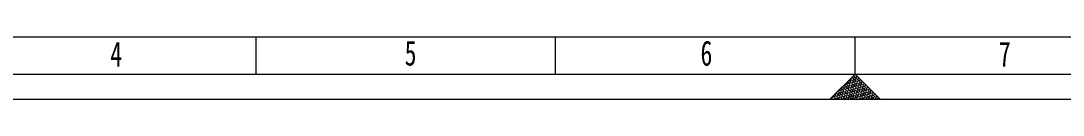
# Model space of a CAD drawing. Header units: millimetres. Extents: x 0 to 297, y 0 to 210.
# Drawn here: x 83.5 to 167.1, y 0 to 5 of the extents above; entities that cross this region are included whole.
import ezdxf

# ---------------------------------------------------------------- set-up
doc = ezdxf.new("R2010")
doc.units = ezdxf.units.MM
doc.layers.add('1', color=7, linetype='Continuous', true_color=0xffffff)
doc.styles.add('宋体', font='')
doc.styles.get('宋体').set_extended_font_data('宋体')

msp = doc.modelspace()

# ---------------------------------------------------------------- linework, layer by layer
at = {"layer": '1', "color": 7, "linetype": 'Continuous', "lineweight": 18}
for p, q in [((9.00002, 5.00001), (291.75714, 5.00001)), ((150.40002, 2.00001), (150.40002, 5.00001))]:
    msp.add_line(p, q, dxfattribs=at)
at = {"layer": '1', "color": 80, "linetype": 'Continuous', "lineweight": 18}
for p, q in [((102.40002, 2.00001), (102.40002, 5.00001)), ((126.40002, 2.00001), (126.40002, 5.00001))]:
    msp.add_line(p, q, dxfattribs=at)
at = {"layer": '1', "color": 6, "linetype": 'Continuous', "lineweight": 18}
for p, q in [((6.00002, 2.00001), (294.75714, 2.00001)), ((150.40002, 2.00001), (148.37858, 0.00001)), ((150.40002, 2.00001), (152.40002, 0.00001))]:
    msp.add_line(p, q, dxfattribs=at)
at = {"layer": '1', "color": 6, "linetype": 'Continuous', "lineweight": 13}
for p, q in [((150.02416, 1.59849), (150.20376, 1.77809)), ((150.22172, 1.65237), (150.40133, 1.83197)), ((150.23968, 1.81401), (150.23968, 1.81401)), ((150.27561, 1.84993), (150.41285, 1.98718)), ((150.36541, 1.50868), (150.54501, 1.68829)), ((150.41929, 1.70625), (150.55654, 1.8435)), ((150.43725, 1.86789), (150.43725, 1.86789)), ((150.47317, 1.90381), (150.4847, 1.91534)), ((150.56297, 1.56256), (150.70022, 1.69981)), ((150.58093, 1.72421), (150.58093, 1.72421)), ((150.61686, 1.76013), (150.62838, 1.77165)), ((149.26982, 0.84414), (149.44942, 1.02375)), ((149.4135, 0.70046), (149.59311, 0.88007)), ((149.43146, 0.8621), (149.43146, 0.8621)), ((149.46738, 0.89803), (149.64699, 1.07763)), ((149.48534, 1.05967), (149.48534, 1.05967)), ((149.52126, 1.09559), (149.70087, 1.2752)), ((149.61107, 0.75434), (149.79067, 0.93395)), ((149.62903, 0.91599), (149.62903, 0.91599)), ((149.66495, 0.95191), (149.84455, 1.13151)), ((149.68291, 1.11355), (149.68291, 1.11355)), ((149.71883, 1.14947), (149.89844, 1.32908)), ((149.73679, 1.31112), (149.73679, 1.31112)), ((149.77271, 1.34704), (149.95232, 1.52664)), ((149.80863, 0.80822), (149.98824, 0.98783)), ((149.82659, 0.96987), (149.82659, 0.96987)), ((149.86251, 1.00579), (150.04212, 1.18539)), ((149.88047, 1.16743), (149.88047, 1.16743)), ((149.9164, 1.20335), (150.096, 1.38296)), ((149.93436, 1.365), (149.93436, 1.365)), ((149.95232, 0.66454), (150.13192, 0.84414)), ((149.97028, 1.40092), (150.14988, 1.58053)), ((149.98824, 1.56256), (149.98824, 1.56256)), ((150.0062, 0.8621), (150.1858, 1.04171)), ((150.02416, 1.02375), (150.02416, 1.02375)), ((150.06008, 1.05967), (150.23968, 1.23928)), ((150.07804, 1.22131), (150.07804, 1.22131)), ((150.11396, 1.25724), (150.29357, 1.43684)), ((150.13192, 1.41888), (150.13192, 1.41888)), ((150.14988, 0.71842), (150.32949, 0.89803)), ((150.16784, 1.4548), (150.34745, 1.63441)), ((150.16784, 0.88007), (150.16784, 0.88007)), ((150.1858, 1.61645), (150.1858, 1.61645)), ((150.20376, 0.91599), (150.38337, 1.09559)), ((150.22172, 1.07763), (150.22172, 1.07763)), ((150.25765, 1.11355), (150.43725, 1.29316)), ((150.27561, 1.2752), (150.27561, 1.2752)), ((150.31153, 1.31112), (150.49113, 1.49072)), ((150.32949, 1.47276), (150.32949, 1.47276)), ((150.34745, 0.7723), (150.52705, 0.95191)), ((150.36541, 0.93395), (150.36541, 0.93395)), ((150.38337, 1.67033), (150.38337, 1.67033)), ((150.40133, 0.96987), (150.58093, 1.14947)), ((150.41929, 1.13151), (150.41929, 1.13151)), ((150.45521, 1.16743), (150.63482, 1.34704)), ((150.47317, 1.32908), (150.47317, 1.32908)), ((150.50909, 1.365), (150.6887, 1.5446)), ((150.52705, 1.52664), (150.52705, 1.52664)), ((150.54501, 0.82618), (150.72462, 1.00579)), ((150.56297, 0.98783), (150.56297, 0.98783)), ((150.5989, 1.02375), (150.7785, 1.20335)), ((150.61686, 1.18539), (150.61686, 1.18539)), ((150.65278, 1.22131), (150.83238, 1.40092)), ((150.67074, 1.38296), (150.67074, 1.38296)), ((150.6887, 0.6825), (150.8683, 0.8621)), ((150.70666, 1.41888), (150.84391, 1.55613)), ((150.70666, 0.84414), (150.70666, 0.84414)), ((150.72462, 1.58053), (150.72462, 1.58053)), ((150.74258, 0.88007), (150.92218, 1.05967)), ((150.76054, 1.61645), (150.77206, 1.62797)), ((150.76054, 1.04171), (150.76054, 1.04171)), ((150.79646, 1.07763), (150.97607, 1.25724)), ((150.81442, 1.23928), (150.81442, 1.23928)), ((150.85034, 1.2752), (150.98759, 1.41244)), ((150.8683, 1.43684), (150.8683, 1.43684)), ((150.88626, 0.73638), (151.06587, 0.91599)), ((150.90422, 1.47276), (150.91575, 1.48429)), ((150.90422, 0.89803), (150.90422, 0.89803)), ((150.94014, 0.93395), (151.11975, 1.11355)), ((150.95811, 1.09559), (150.95811, 1.09559)), ((150.99403, 1.13151), (151.13127, 1.26876)), ((151.01199, 1.29316), (151.01199, 1.29316)), ((151.04791, 1.32908), (151.05943, 1.3406)), ((151.08383, 0.79026), (151.26343, 0.96987)), ((151.10179, 0.95191), (151.10179, 0.95191)), ((151.13771, 0.98783), (151.27496, 1.12508)), ((151.15567, 1.14947), (151.15567, 1.14947)), ((151.19159, 1.18539), (151.20312, 1.19692)), ((151.28139, 0.84414), (151.41864, 0.98139)), ((151.29936, 1.00579), (151.29936, 1.00579)), ((151.33528, 1.04171), (151.3468, 1.05323)), ((151.42508, 0.70046), (151.56233, 0.83771)), ((151.44304, 0.8621), (151.44304, 0.8621)), ((151.47896, 0.89803), (151.49048, 0.90955)), ((148.42569, 0.00001), (148.44363, 0.01796)), ((148.47955, 0.05388), (148.47955, 0.05388)), ((148.51548, 0.0898), (148.69508, 0.26941)), ((148.56937, 0.00001), (148.6412, 0.07184)), ((148.67712, 0.10776), (148.67712, 0.10776)), ((148.71304, 0.14368), (148.89265, 0.32329)), ((148.71306, 0.00001), (148.83876, 0.12572)), ((148.731, 0.30533), (148.731, 0.30533)), ((148.76692, 0.34125), (148.94653, 0.52085)), ((148.85674, 0.00001), (149.03633, 0.17961)), ((148.87469, 0.16164), (148.87469, 0.16164)), ((148.91061, 0.19757), (149.09021, 0.37717)), ((148.92857, 0.35921), (148.92857, 0.35921)), ((148.96449, 0.39513), (149.14409, 0.57474)), ((148.98245, 0.55678), (148.98245, 0.55678)), ((149.01837, 0.5927), (149.19798, 0.7723)), ((149.01837, 0.01796), (149.01837, 0.01796)), ((149.05429, 0.05388), (149.2339, 0.23349)), ((149.07225, 0.21553), (149.07225, 0.21553)), ((149.10817, 0.25145), (149.28778, 0.43105)), ((149.12613, 0.41309), (149.12613, 0.41309)), ((149.14411, 0.00001), (149.18001, 0.03592)), ((149.16205, 0.44901), (149.34166, 0.62862)), ((149.18001, 0.61066), (149.18001, 0.61066)), ((149.21594, 0.64658), (149.39554, 0.82618)), ((149.21594, 0.07184), (149.21594, 0.07184)), ((149.2339, 0.80822), (149.2339, 0.80822)), ((149.25186, 0.10776), (149.43146, 0.28737)), ((149.26982, 0.26941), (149.26982, 0.26941)), ((149.28779, 0.00001), (149.37758, 0.0898)), ((149.30574, 0.30533), (149.48534, 0.48493)), ((149.3237, 0.46697), (149.3237, 0.46697)), ((149.35962, 0.50289), (149.53922, 0.6825)), ((149.37758, 0.66454), (149.37758, 0.66454)), ((149.4135, 0.12572), (149.4135, 0.12572)), ((149.43148, 0.00001), (149.57515, 0.14368)), ((149.44942, 0.16164), (149.62903, 0.34125)), ((149.46738, 0.32329), (149.46738, 0.32329)), ((149.5033, 0.35921), (149.68291, 0.53882)), ((149.52126, 0.52085), (149.52126, 0.52085)), ((149.55719, 0.55678), (149.73679, 0.73638)), ((149.57515, 0.71842), (149.57515, 0.71842)), ((149.59311, 0.01796), (149.77271, 0.19757)), ((149.61107, 0.17961), (149.61107, 0.17961)), ((149.64699, 0.21553), (149.82659, 0.39513)), ((149.66495, 0.37717), (149.66495, 0.37717)), ((149.70087, 0.41309), (149.88047, 0.5927)), ((149.71883, 0.57474), (149.71883, 0.57474)), ((149.75475, 0.61066), (149.93436, 0.79026)), ((149.75475, 0.03592), (149.75475, 0.03592)), ((149.77271, 0.7723), (149.77271, 0.7723)), ((149.79067, 0.07184), (149.97028, 0.25145)), ((149.80863, 0.23349), (149.80863, 0.23349)), ((149.84455, 0.26941), (150.02416, 0.44901)), ((149.86251, 0.43105), (149.86251, 0.43105)), ((149.86253, 0.00001), (149.9164, 0.05388)), ((149.89844, 0.46697), (150.07804, 0.64658)), ((149.9164, 0.62862), (149.9164, 0.62862)), ((149.95232, 0.0898), (149.95232, 0.0898)), ((149.97028, 0.82618), (149.97028, 0.82618)), ((149.98824, 0.12572), (150.16784, 0.30533)), ((150.0062, 0.28737), (150.0062, 0.28737)), ((150.00621, 0.00001), (150.11396, 0.10776)), ((150.04212, 0.32329), (150.22172, 0.50289)), ((150.06008, 0.48493), (150.06008, 0.48493)), ((150.096, 0.52085), (150.27561, 0.70046)), ((150.11396, 0.6825), (150.11396, 0.6825)), ((150.14988, 0.14368), (150.14988, 0.14368)), ((150.1499, 0.00001), (150.31153, 0.16164)), ((150.1858, 0.17961), (150.36541, 0.35921)), ((150.20376, 0.34125), (150.20376, 0.34125)), ((150.23968, 0.37717), (150.41929, 0.55678)), ((150.25765, 0.53882), (150.25765, 0.53882)), ((150.29357, 0.57474), (150.47317, 0.75434)), ((150.31153, 0.73638), (150.31153, 0.73638)), ((150.32949, 0.03592), (150.50909, 0.21553)), ((150.34745, 0.19757), (150.34745, 0.19757)), ((150.38337, 0.23349), (150.56297, 0.41309)), ((150.40133, 0.39513), (150.40133, 0.39513)), ((150.43725, 0.43105), (150.61686, 0.61066)), ((150.43726, 0.00001), (150.45521, 0.01796)), ((150.45521, 0.5927), (150.45521, 0.5927)), ((150.49113, 0.62862), (150.67074, 0.80822)), ((150.49113, 0.05388), (150.49113, 0.05388)), ((150.50909, 0.79026), (150.50909, 0.79026)), ((150.52705, 0.0898), (150.70666, 0.26941)), ((150.54501, 0.25145), (150.54501, 0.25145)), ((150.58093, 0.28737), (150.76054, 0.46697)), ((150.58095, 0.00001), (150.65278, 0.07184)), ((150.5989, 0.44901), (150.5989, 0.44901)), ((150.63482, 0.48493), (150.81442, 0.66454)), ((150.65278, 0.64658), (150.65278, 0.64658)), ((150.6887, 0.10776), (150.6887, 0.10776)), ((150.72462, 0.14368), (150.90422, 0.32329)), ((150.72463, 0.00001), (150.85034, 0.12572)), ((150.74258, 0.30533), (150.74258, 0.30533)), ((150.7785, 0.34125), (150.95811, 0.52085)), ((150.79646, 0.50289), (150.79646, 0.50289)), ((150.83238, 0.53882), (151.01199, 0.71842)), ((150.85034, 0.70046), (150.85034, 0.70046)), ((150.86832, 0.00001), (151.04791, 0.17961)), ((150.88626, 0.16164), (150.88626, 0.16164)), ((150.92218, 0.19757), (151.10179, 0.37717)), ((150.94014, 0.35921), (150.94014, 0.35921)), ((150.97607, 0.39513), (151.15567, 0.57474)), ((150.99403, 0.55678), (150.99403, 0.55678)), ((151.02995, 0.5927), (151.20955, 0.7723)), ((151.02995, 0.01796), (151.02995, 0.01796)), ((151.04791, 0.75434), (151.04791, 0.75434)), ((151.06587, 0.05388), (151.24547, 0.23349)), ((151.08383, 0.21553), (151.08383, 0.21553)), ((151.11975, 0.25145), (151.29936, 0.43105)), ((151.13771, 0.41309), (151.13771, 0.41309)), ((151.15568, 0.00001), (151.19159, 0.03592)), ((151.17363, 0.44901), (151.35324, 0.62862)), ((151.19159, 0.61066), (151.19159, 0.61066)), ((151.22751, 0.64658), (151.40712, 0.82618)), ((151.22751, 0.07184), (151.22751, 0.07184)), ((151.24547, 0.80822), (151.24547, 0.80822)), ((151.26343, 0.10776), (151.44304, 0.28737)), ((151.28139, 0.26941), (151.28139, 0.26941)), ((151.29937, 0.00001), (151.38916, 0.0898)), ((151.31732, 0.30533), (151.49692, 0.48493)), ((151.33528, 0.46697), (151.33528, 0.46697)), ((151.3712, 0.50289), (151.5508, 0.6825)), ((151.38916, 0.66454), (151.38916, 0.66454)), ((151.42508, 0.12572), (151.42508, 0.12572)), ((151.44305, 0.00001), (151.58672, 0.14368)), ((151.461, 0.16164), (151.6406, 0.34125)), ((151.47896, 0.32329), (151.47896, 0.32329)), ((151.51488, 0.35921), (151.69449, 0.53882)), ((151.53284, 0.52085), (151.53284, 0.52085)), ((151.56876, 0.55678), (151.70601, 0.69402)), ((151.58672, 0.71842), (151.58672, 0.71842)), ((151.60468, 0.01796), (151.78429, 0.19757)), ((151.62264, 0.75434), (151.63417, 0.76587)), ((151.62264, 0.17961), (151.62264, 0.17961)), ((151.65857, 0.21553), (151.83817, 0.39513)), ((151.67653, 0.37717), (151.67653, 0.37717)), ((151.71245, 0.41309), (151.8497, 0.55034)), ((151.73041, 0.57474), (151.73041, 0.57474)), ((151.76633, 0.61066), (151.77785, 0.62218)), ((151.76633, 0.03592), (151.76633, 0.03592)), ((151.80225, 0.07184), (151.98185, 0.25145)), ((151.82021, 0.23349), (151.82021, 0.23349)), ((151.85613, 0.26941), (151.99338, 0.40666)), ((151.87409, 0.43105), (151.87409, 0.43105)), ((151.87411, 0.00001), (151.92797, 0.05388)), ((151.91001, 0.46697), (151.92154, 0.4785)), ((151.96389, 0.0898), (151.96389, 0.0898)), ((151.99982, 0.12572), (152.13706, 0.26297)), ((152.01778, 0.28737), (152.01778, 0.28737)), ((152.01779, 0.00001), (152.12554, 0.10776)), ((152.0537, 0.32329), (152.06522, 0.33481)), ((152.16146, 0.14368), (152.16146, 0.14368)), ((152.16147, 0.00001), (152.28075, 0.11929)), ((152.19738, 0.17961), (152.20891, 0.19113)), ((152.34106, 0.03592), (152.35259, 0.04745))]:
    msp.add_line(p, q, dxfattribs=at)
at = {"layer": '1', "color": 7, "linetype": 'Continuous', "lineweight": 13}
msp.add_line((0.00002, 0.00001), (296.75714, 0.00001), dxfattribs=at)

# ---------------------------------------------------------------- texts
at = {"layer": '1', "color": 80, "lineweight": 18, "style": '宋体', "width": 0.7}
for s, p in [('4', (90.70189, 2.61042)), ('5', (114.29942, 2.69352)), ('6', (138.01139, 2.68618)), ('7', (161.92433, 2.61639))]:
    msp.add_text(s, height=2, dxfattribs=at).set_placement(p)

doc.saveas('drawing.dxf')
